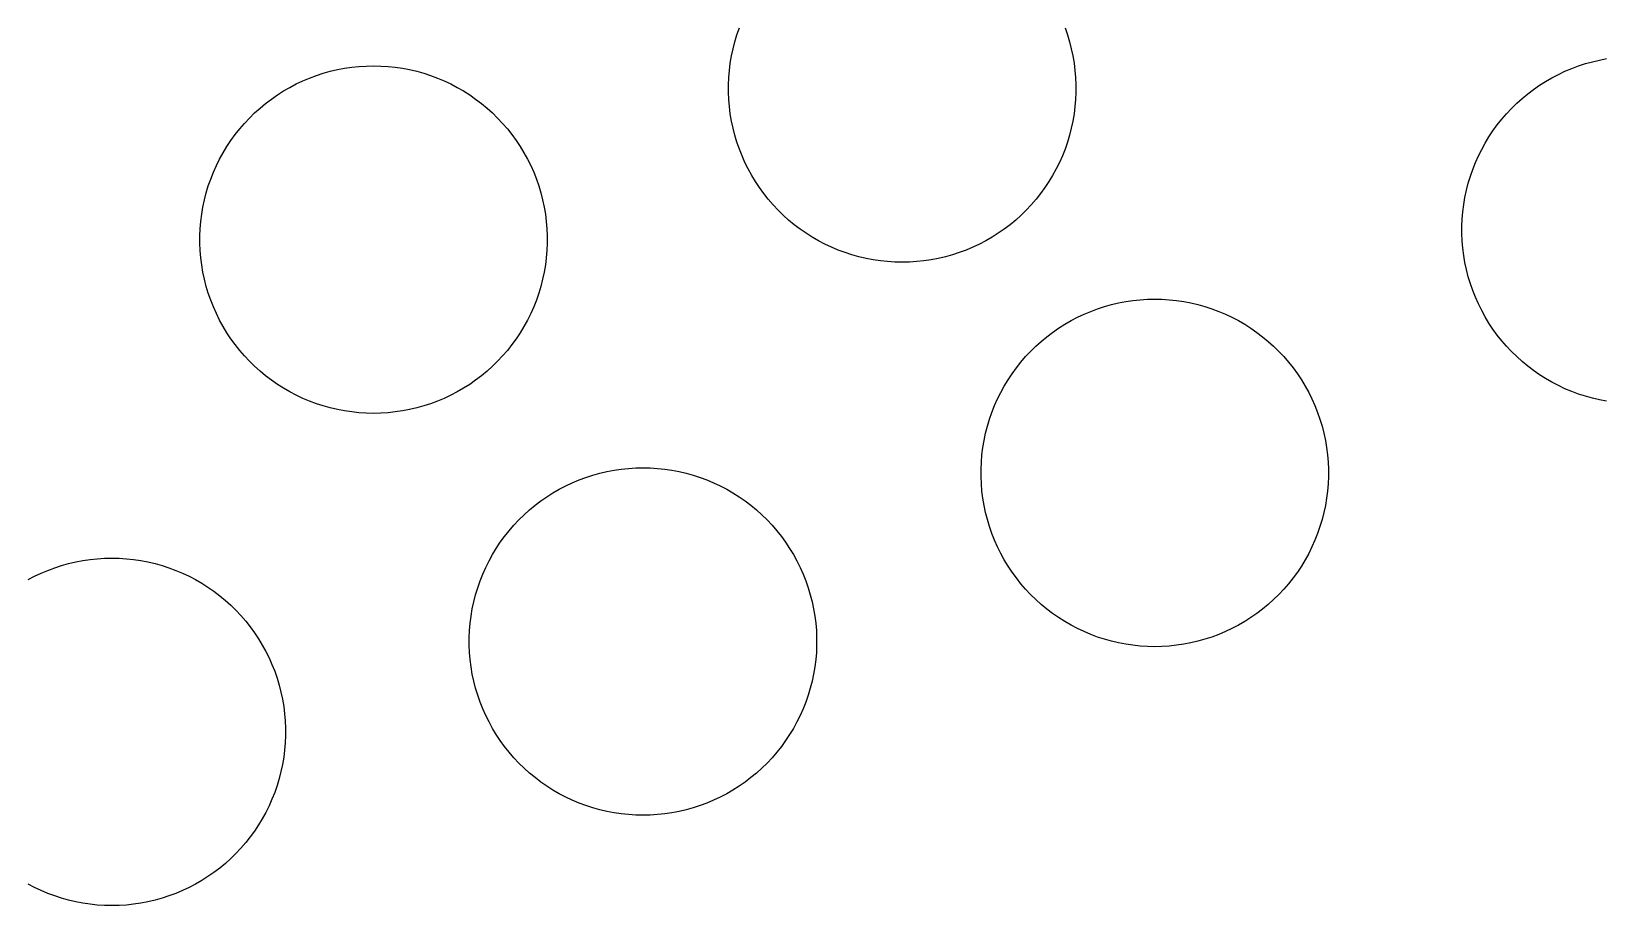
# Model space of a CAD drawing. Header units: metres. Extents: x -102 to 102, y -50 to 50.
# Drawn here: x 54.37 to 68.81, y -34.65 to -26.6 of the extents above; entities that cross this region are included whole.
import ezdxf

# ---------------------------------------------------------------- set-up
doc = ezdxf.new("R2010")
doc.units = ezdxf.units.M

msp = doc.modelspace()

# ---------------------------------------------------------------- linework, layer by layer
for p, q in [((60.8652, -26.6351), (60.8873, -26.5719)), ((63.8866, -26.5719), (63.9086, -26.6351)), ((60.8292, -26.7642), (60.8459, -26.6993)), ((60.8459, -26.6993), (60.8652, -26.6351)), ((63.9086, -26.6351), (63.928, -26.6993)), ((63.928, -26.6993), (63.9446, -26.7642)), ((60.8041, -26.8958), (60.8152, -26.8298)), ((60.8152, -26.8298), (60.8292, -26.7642)), ((63.9446, -26.7642), (63.9586, -26.8298)), ((63.9586, -26.8298), (63.9697, -26.8958)), ((68.8092, -26.8673), (68.875, -26.8547)), ((56.9919, -27.0101), (57.0556, -26.9894)), ((57.0556, -26.9894), (57.1202, -26.9714)), ((57.1202, -26.9714), (57.1855, -26.9561)), ((57.1855, -26.9561), (57.2513, -26.9435)), ((57.2513, -26.9435), (57.3176, -26.9337)), ((57.3176, -26.9337), (57.3842, -26.9267)), ((57.3842, -26.9267), (57.4511, -26.9225)), ((57.4511, -26.9225), (57.5181, -26.9211)), ((57.5181, -26.9211), (57.5851, -26.9225)), ((57.5851, -26.9225), (57.652, -26.9267)), ((57.652, -26.9267), (57.7186, -26.9337)), ((57.7186, -26.9337), (57.7849, -26.9435)), ((57.7849, -26.9435), (57.8508, -26.9561)), ((57.8508, -26.9561), (57.916, -26.9714)), ((57.916, -26.9714), (57.9806, -26.9894)), ((57.9806, -26.9894), (58.0443, -27.0101)), ((60.7901, -27.0291), (60.7957, -26.9623)), ((60.7957, -26.9623), (60.8041, -26.8958)), ((63.9697, -26.8958), (63.9781, -26.9623)), ((63.9781, -26.9623), (63.9837, -27.0291)), ((68.371, -27.0302), (68.4304, -26.9992)), ((68.4304, -26.9992), (68.491, -26.9707)), ((68.491, -26.9707), (68.5528, -26.9447)), ((68.5528, -26.9447), (68.6156, -26.9213)), ((68.6156, -26.9213), (68.6794, -26.9006)), ((68.6794, -26.9006), (68.7439, -26.8826)), ((68.7439, -26.8826), (68.8092, -26.8673)), ((56.6327, -27.1884), (56.6893, -27.1525)), ((56.6893, -27.1525), (56.7473, -27.119)), ((56.7473, -27.119), (56.8067, -27.088)), ((56.8067, -27.088), (56.8673, -27.0594)), ((56.8673, -27.0594), (56.9291, -27.0334)), ((56.9291, -27.0334), (56.9919, -27.0101)), ((58.0443, -27.0101), (58.1071, -27.0334)), ((58.1071, -27.0334), (58.1689, -27.0594)), ((58.1689, -27.0594), (58.2295, -27.088)), ((58.2295, -27.088), (58.2889, -27.119)), ((58.2889, -27.119), (58.347, -27.1525)), ((58.347, -27.1525), (58.4035, -27.1884)), ((60.7873, -27.0961), (60.7901, -27.0291)), ((60.7873, -27.1631), (60.7873, -27.0961)), ((63.9837, -27.0291), (63.9866, -27.0961)), ((63.9866, -27.0961), (63.9866, -27.1631)), ((68.148, -27.1784), (68.2014, -27.1379)), ((68.2014, -27.1379), (68.2564, -27.0997)), ((68.2564, -27.0997), (68.313, -27.0638)), ((68.313, -27.0638), (68.371, -27.0302)), ((56.4726, -27.3099), (56.5243, -27.2672)), ((56.5243, -27.2672), (56.5777, -27.2267)), ((56.5777, -27.2267), (56.6327, -27.1884)), ((58.4035, -27.1884), (58.4586, -27.2267)), ((58.4586, -27.2267), (58.5119, -27.2672)), ((58.5119, -27.2672), (58.5636, -27.3099)), ((60.7901, -27.23), (60.7873, -27.1631)), ((60.7957, -27.2968), (60.7901, -27.23)), ((60.8041, -27.3633), (60.7957, -27.2968)), ((63.9781, -27.2968), (63.9697, -27.3633)), ((63.9837, -27.23), (63.9781, -27.2968)), ((63.9866, -27.1631), (63.9837, -27.23)), ((67.9987, -27.3129), (68.0465, -27.266)), ((68.0465, -27.266), (68.0963, -27.2211)), ((68.0963, -27.2211), (68.148, -27.1784)), ((56.3291, -27.4505), (56.375, -27.4016)), ((56.375, -27.4016), (56.4228, -27.3547)), ((56.4228, -27.3547), (56.4726, -27.3099)), ((58.5636, -27.3099), (58.6134, -27.3547)), ((58.6134, -27.3547), (58.6613, -27.4016)), ((58.6613, -27.4016), (58.7071, -27.4505)), ((60.8152, -27.4294), (60.8041, -27.3633)), ((60.8292, -27.4949), (60.8152, -27.4294)), ((63.9586, -27.4294), (63.9446, -27.4949)), ((63.9697, -27.3633), (63.9586, -27.4294)), ((67.8674, -27.465), (67.909, -27.4125)), ((67.909, -27.4125), (67.9528, -27.3617)), ((67.9528, -27.3617), (67.9987, -27.3129)), ((56.2043, -27.6079), (56.2437, -27.5537)), ((56.2437, -27.5537), (56.2853, -27.5012)), ((56.2853, -27.5012), (56.3291, -27.4505)), ((58.7071, -27.4505), (58.7509, -27.5012)), ((58.7509, -27.5012), (58.7926, -27.5537)), ((58.7926, -27.5537), (58.8319, -27.6079)), ((60.8459, -27.5598), (60.8292, -27.4949)), ((60.8652, -27.624), (60.8459, -27.5598)), ((63.928, -27.5598), (63.9086, -27.624)), ((63.9446, -27.4949), (63.928, -27.5598)), ((67.7562, -27.6323), (67.7909, -27.575)), ((67.7909, -27.575), (67.828, -27.5192)), ((67.828, -27.5192), (67.8674, -27.465)), ((56.1002, -27.7798), (56.1325, -27.7211)), ((56.1325, -27.7211), (56.1672, -27.6638)), ((56.1672, -27.6638), (56.2043, -27.6079)), ((58.8319, -27.6079), (58.869, -27.6638)), ((58.869, -27.6638), (58.9037, -27.7211)), ((58.9037, -27.7211), (58.936, -27.7798)), ((60.8873, -27.6873), (60.8652, -27.624)), ((60.9119, -27.7496), (60.8873, -27.6873)), ((63.8866, -27.6873), (63.8619, -27.7496)), ((63.9086, -27.624), (63.8866, -27.6873)), ((67.6941, -27.7511), (67.7239, -27.6911)), ((67.7239, -27.6911), (67.7562, -27.6323)), ((56.0431, -27.9011), (56.0704, -27.8398)), ((56.0704, -27.8398), (56.1002, -27.7798)), ((58.936, -27.7798), (58.9658, -27.8398)), ((58.9658, -27.8398), (58.9931, -27.9011)), ((60.9392, -27.8108), (60.9119, -27.7496)), ((60.969, -27.8708), (60.9392, -27.8108)), ((61.0013, -27.9296), (60.969, -27.8708)), ((63.8048, -27.8708), (63.7726, -27.9296)), ((63.8346, -27.8108), (63.8048, -27.8708)), ((63.8619, -27.7496), (63.8346, -27.8108)), ((67.6201, -27.9379), (67.6422, -27.8746)), ((67.6422, -27.8746), (67.6668, -27.8123)), ((67.6668, -27.8123), (67.6941, -27.7511)), ((55.9964, -28.0267), (56.0184, -27.9634)), ((56.0184, -27.9634), (56.0431, -27.9011)), ((58.9931, -27.9011), (59.0178, -27.9634)), ((59.0178, -27.9634), (59.0398, -28.0267)), ((61.036, -27.9869), (61.0013, -27.9296)), ((61.0731, -28.0427), (61.036, -27.9869)), ((63.7378, -27.9869), (63.7007, -28.0427)), ((63.7726, -27.9296), (63.7378, -27.9869)), ((67.5841, -28.067), (67.6008, -28.0021)), ((67.6008, -28.0021), (67.6201, -27.9379)), ((55.9464, -28.2213), (55.9604, -28.1557)), ((55.9604, -28.1557), (55.9771, -28.0908)), ((55.9771, -28.0908), (55.9964, -28.0267)), ((59.0398, -28.0267), (59.0592, -28.0908)), ((59.0592, -28.0908), (59.0758, -28.1557)), ((59.0758, -28.1557), (59.0898, -28.2213)), ((61.1125, -28.0969), (61.0731, -28.0427)), ((61.1541, -28.1495), (61.1125, -28.0969)), ((61.1979, -28.2002), (61.1541, -28.1495)), ((63.6197, -28.1495), (63.5759, -28.2002)), ((63.6614, -28.0969), (63.6197, -28.1495)), ((63.7007, -28.0427), (63.6614, -28.0969)), ((67.559, -28.1986), (67.5701, -28.1325)), ((67.5701, -28.1325), (67.5841, -28.067)), ((55.9269, -28.3538), (55.9353, -28.2874)), ((55.9353, -28.2874), (55.9464, -28.2213)), ((59.0898, -28.2213), (59.1009, -28.2874)), ((59.1009, -28.2874), (59.1093, -28.3538)), ((61.2438, -28.249), (61.1979, -28.2002)), ((61.2916, -28.2959), (61.2438, -28.249)), ((61.3414, -28.3408), (61.2916, -28.2959)), ((63.4822, -28.2959), (63.4324, -28.3408)), ((63.5301, -28.249), (63.4822, -28.2959)), ((63.5759, -28.2002), (63.5301, -28.249)), ((67.545, -28.3319), (67.5506, -28.2651)), ((67.5506, -28.2651), (67.559, -28.1986)), ((55.9185, -28.4876), (55.9213, -28.4206)), ((55.9213, -28.4206), (55.9269, -28.3538)), ((59.1093, -28.3538), (59.1149, -28.4206)), ((59.1149, -28.4206), (59.1178, -28.4876)), ((61.3931, -28.3835), (61.3414, -28.3408)), ((61.4465, -28.424), (61.3931, -28.3835)), ((61.5015, -28.4622), (61.4465, -28.424)), ((63.3274, -28.424), (63.2723, -28.4622)), ((63.3808, -28.3835), (63.3274, -28.424)), ((63.4324, -28.3408), (63.3808, -28.3835)), ((67.5422, -28.3988), (67.545, -28.3319)), ((67.5422, -28.4658), (67.5422, -28.3988)), ((55.9185, -28.5546), (55.9185, -28.4876)), ((55.9213, -28.6216), (55.9185, -28.5546)), ((59.1178, -28.5546), (59.1149, -28.6216)), ((59.1178, -28.4876), (59.1178, -28.5546)), ((61.5581, -28.4982), (61.5015, -28.4622)), ((61.6161, -28.5317), (61.5581, -28.4982)), ((61.6755, -28.5627), (61.6161, -28.5317)), ((61.7361, -28.5912), (61.6755, -28.5627)), ((61.7979, -28.6172), (61.7361, -28.5912)), ((63.0377, -28.5912), (62.9759, -28.6172)), ((63.0983, -28.5627), (63.0377, -28.5912)), ((63.1577, -28.5317), (63.0983, -28.5627)), ((63.2158, -28.4982), (63.1577, -28.5317)), ((63.2723, -28.4622), (63.2158, -28.4982)), ((67.545, -28.5328), (67.5422, -28.4658)), ((67.5506, -28.5996), (67.545, -28.5328)), ((55.9269, -28.6883), (55.9213, -28.6216)), ((55.9353, -28.7548), (55.9269, -28.6883)), ((59.1093, -28.6883), (59.1009, -28.7548)), ((59.1149, -28.6216), (59.1093, -28.6883)), ((61.8607, -28.6406), (61.7979, -28.6172)), ((61.9245, -28.6613), (61.8607, -28.6406)), ((61.989, -28.6793), (61.9245, -28.6613)), ((62.0542, -28.6946), (61.989, -28.6793)), ((62.1201, -28.7072), (62.0542, -28.6946)), ((62.1864, -28.717), (62.1201, -28.7072)), ((62.253, -28.724), (62.1864, -28.717)), ((62.3199, -28.7282), (62.253, -28.724)), ((62.3869, -28.7296), (62.3199, -28.7282)), ((62.4539, -28.7282), (62.3869, -28.7296)), ((62.5208, -28.724), (62.4539, -28.7282)), ((62.5874, -28.717), (62.5208, -28.724)), ((62.6537, -28.7072), (62.5874, -28.717)), ((62.7196, -28.6946), (62.6537, -28.7072)), ((62.7848, -28.6793), (62.7196, -28.6946)), ((62.8494, -28.6613), (62.7848, -28.6793)), ((62.9131, -28.6406), (62.8494, -28.6613)), ((62.9759, -28.6172), (62.9131, -28.6406)), ((67.559, -28.6661), (67.5506, -28.5996)), ((67.5701, -28.7321), (67.559, -28.6661)), ((67.5841, -28.7977), (67.5701, -28.7321)), ((55.9464, -28.8209), (55.9353, -28.7548)), ((55.9604, -28.8864), (55.9464, -28.8209)), ((55.9771, -28.9514), (55.9604, -28.8864)), ((59.0758, -28.8864), (59.0592, -28.9514)), ((59.0898, -28.8209), (59.0758, -28.8864)), ((59.1009, -28.7548), (59.0898, -28.8209)), ((67.6008, -28.8626), (67.5841, -28.7977)), ((67.6201, -28.9268), (67.6008, -28.8626)), ((55.9964, -29.0155), (55.9771, -28.9514)), ((56.0184, -29.0788), (55.9964, -29.0155)), ((59.0398, -29.0155), (59.0178, -29.0788)), ((59.0592, -28.9514), (59.0398, -29.0155)), ((67.6422, -28.9901), (67.6201, -28.9268)), ((67.6668, -29.0524), (67.6422, -28.9901)), ((56.0431, -29.1411), (56.0184, -29.0788)), ((56.0704, -29.2023), (56.0431, -29.1411)), ((58.9931, -29.1411), (58.9658, -29.2023)), ((59.0178, -29.0788), (58.9931, -29.1411)), ((64.1237, -29.182), (64.1865, -29.1586)), ((64.1865, -29.1586), (64.2503, -29.1379)), ((64.2503, -29.1379), (64.3148, -29.1199)), ((64.3148, -29.1199), (64.3801, -29.1046)), ((64.3801, -29.1046), (64.4459, -29.092)), ((64.4459, -29.092), (64.5122, -29.0822)), ((64.5122, -29.0822), (64.5788, -29.0752)), ((64.5788, -29.0752), (64.6457, -29.071)), ((64.6457, -29.071), (64.7127, -29.0696)), ((64.7127, -29.0696), (64.7797, -29.071)), ((64.7797, -29.071), (64.8466, -29.0752)), ((64.8466, -29.0752), (64.9133, -29.0822)), ((64.9133, -29.0822), (64.9796, -29.092)), ((64.9796, -29.092), (65.0454, -29.1046)), ((65.0454, -29.1046), (65.1106, -29.1199)), ((65.1106, -29.1199), (65.1752, -29.1379)), ((65.1752, -29.1379), (65.2389, -29.1586)), ((65.2389, -29.1586), (65.3017, -29.182)), ((67.6941, -29.1136), (67.6668, -29.0524)), ((67.7239, -29.1736), (67.6941, -29.1136)), ((67.7562, -29.2323), (67.7239, -29.1736)), ((56.1002, -29.2624), (56.0704, -29.2023)), ((56.1325, -29.3211), (56.1002, -29.2624)), ((58.936, -29.2624), (58.9037, -29.3211)), ((58.9658, -29.2023), (58.936, -29.2624)), ((63.8273, -29.3369), (63.8839, -29.301)), ((63.8839, -29.301), (63.9419, -29.2675)), ((63.9419, -29.2675), (64.0013, -29.2365)), ((64.0013, -29.2365), (64.062, -29.2079)), ((64.062, -29.2079), (64.1237, -29.182)), ((65.3017, -29.182), (65.3635, -29.2079)), ((65.3635, -29.2079), (65.4241, -29.2365)), ((65.4241, -29.2365), (65.4835, -29.2675)), ((65.4835, -29.2675), (65.5416, -29.301)), ((65.5416, -29.301), (65.5982, -29.3369)), ((67.7909, -29.2897), (67.7562, -29.2323)), ((67.828, -29.3455), (67.7909, -29.2897)), ((56.1672, -29.3784), (56.1325, -29.3211)), ((56.2043, -29.4342), (56.1672, -29.3784)), ((56.2437, -29.4884), (56.2043, -29.4342)), ((58.8319, -29.4342), (58.7926, -29.4884)), ((58.869, -29.3784), (58.8319, -29.4342)), ((58.9037, -29.3211), (58.869, -29.3784)), ((63.6174, -29.5033), (63.6673, -29.4584)), ((63.6673, -29.4584), (63.7189, -29.4157)), ((63.7189, -29.4157), (63.7723, -29.3752)), ((63.7723, -29.3752), (63.8273, -29.3369)), ((65.5982, -29.3369), (65.6532, -29.3752)), ((65.6532, -29.3752), (65.7066, -29.4157)), ((65.7066, -29.4157), (65.7582, -29.4584)), ((65.7582, -29.4584), (65.808, -29.5033)), ((67.8674, -29.3997), (67.828, -29.3455)), ((67.909, -29.4522), (67.8674, -29.3997)), ((67.9528, -29.5029), (67.909, -29.4522)), ((56.2853, -29.541), (56.2437, -29.4884)), ((56.3291, -29.5917), (56.2853, -29.541)), ((56.375, -29.6405), (56.3291, -29.5917)), ((58.7071, -29.5917), (58.6613, -29.6405)), ((58.7509, -29.541), (58.7071, -29.5917)), ((58.7926, -29.4884), (58.7509, -29.541)), ((63.4799, -29.6497), (63.5237, -29.599)), ((63.5237, -29.599), (63.5696, -29.5502)), ((63.5696, -29.5502), (63.6174, -29.5033)), ((65.808, -29.5033), (65.8559, -29.5502)), ((65.8559, -29.5502), (65.9018, -29.599)), ((65.9018, -29.599), (65.9456, -29.6497)), ((67.9987, -29.5518), (67.9528, -29.5029)), ((68.0465, -29.5987), (67.9987, -29.5518)), ((68.0963, -29.6435), (68.0465, -29.5987)), ((56.4228, -29.6874), (56.375, -29.6405)), ((56.4726, -29.7323), (56.4228, -29.6874)), ((56.5243, -29.775), (56.4726, -29.7323)), ((58.5636, -29.7323), (58.5119, -29.775)), ((58.6134, -29.6874), (58.5636, -29.7323)), ((58.6613, -29.6405), (58.6134, -29.6874)), ((63.3989, -29.7565), (63.4383, -29.7023)), ((63.4383, -29.7023), (63.4799, -29.6497)), ((65.9456, -29.6497), (65.9872, -29.7023)), ((65.9872, -29.7023), (66.0266, -29.7565)), ((68.148, -29.6862), (68.0963, -29.6435)), ((68.2014, -29.7268), (68.148, -29.6862)), ((68.2564, -29.765), (68.2014, -29.7268)), ((56.5777, -29.8155), (56.5243, -29.775)), ((56.6327, -29.8538), (56.5777, -29.8155)), ((56.6893, -29.8897), (56.6327, -29.8538)), ((56.7473, -29.9232), (56.6893, -29.8897)), ((58.347, -29.8897), (58.2889, -29.9232)), ((58.4035, -29.8538), (58.347, -29.8897)), ((58.4586, -29.8155), (58.4035, -29.8538)), ((58.5119, -29.775), (58.4586, -29.8155)), ((63.2948, -29.9283), (63.3271, -29.8696)), ((63.3271, -29.8696), (63.3618, -29.8123)), ((63.3618, -29.8123), (63.3989, -29.7565)), ((66.0266, -29.7565), (66.0637, -29.8123)), ((66.0637, -29.8123), (66.0984, -29.8696)), ((66.0984, -29.8696), (66.1307, -29.9283)), ((68.313, -29.8009), (68.2564, -29.765)), ((68.371, -29.8344), (68.313, -29.8009)), ((68.4304, -29.8655), (68.371, -29.8344)), ((68.491, -29.894), (68.4304, -29.8655)), ((68.5528, -29.92), (68.491, -29.894)), ((56.8067, -29.9542), (56.7473, -29.9232)), ((56.8673, -29.9828), (56.8067, -29.9542)), ((56.9291, -30.0087), (56.8673, -29.9828)), ((56.9919, -30.0321), (56.9291, -30.0087)), ((57.0556, -30.0528), (56.9919, -30.0321)), ((58.0443, -30.0321), (57.9806, -30.0528)), ((58.1071, -30.0087), (58.0443, -30.0321)), ((58.1689, -29.9828), (58.1071, -30.0087)), ((58.2295, -29.9542), (58.1689, -29.9828)), ((58.2889, -29.9232), (58.2295, -29.9542)), ((63.2377, -30.0496), (63.265, -29.9884)), ((63.265, -29.9884), (63.2948, -29.9283)), ((66.1307, -29.9283), (66.1604, -29.9884)), ((66.1604, -29.9884), (66.1877, -30.0496)), ((68.6156, -29.9433), (68.5528, -29.92)), ((68.6794, -29.9641), (68.6156, -29.9433)), ((68.7439, -29.9821), (68.6794, -29.9641)), ((68.8092, -29.9974), (68.7439, -29.9821)), ((68.875, -30.0099), (68.8092, -29.9974)), ((57.1202, -30.0708), (57.0556, -30.0528)), ((57.1855, -30.0861), (57.1202, -30.0708)), ((57.2513, -30.0987), (57.1855, -30.0861)), ((57.3176, -30.1085), (57.2513, -30.0987)), ((57.3842, -30.1155), (57.3176, -30.1085)), ((57.4511, -30.1197), (57.3842, -30.1155)), ((57.5181, -30.1211), (57.4511, -30.1197)), ((57.5851, -30.1197), (57.5181, -30.1211)), ((57.652, -30.1155), (57.5851, -30.1197)), ((57.7186, -30.1085), (57.652, -30.1155)), ((57.7849, -30.0987), (57.7186, -30.1085)), ((57.8508, -30.0861), (57.7849, -30.0987)), ((57.916, -30.0708), (57.8508, -30.0861)), ((57.9806, -30.0528), (57.916, -30.0708)), ((63.1717, -30.2393), (63.191, -30.1752)), ((63.191, -30.1752), (63.2131, -30.1119)), ((63.2131, -30.1119), (63.2377, -30.0496)), ((66.1877, -30.0496), (66.2124, -30.1119)), ((66.2124, -30.1119), (66.2344, -30.1752)), ((66.2344, -30.1752), (66.2538, -30.2393)), ((63.1411, -30.3698), (63.155, -30.3043)), ((63.155, -30.3043), (63.1717, -30.2393)), ((66.2538, -30.2393), (66.2705, -30.3043)), ((66.2705, -30.3043), (66.2844, -30.3698)), ((63.1215, -30.5024), (63.1299, -30.4359)), ((63.1299, -30.4359), (63.1411, -30.3698)), ((66.2844, -30.3698), (66.2956, -30.4359)), ((66.2956, -30.4359), (66.304, -30.5024)), ((63.1131, -30.6361), (63.1159, -30.5692)), ((63.1159, -30.5692), (63.1215, -30.5024)), ((66.304, -30.5024), (66.3096, -30.5692)), ((66.3096, -30.5692), (66.3124, -30.6361)), ((59.2883, -30.7887), (59.3489, -30.7601)), ((59.3489, -30.7601), (59.4107, -30.7342)), ((59.4107, -30.7342), (59.4735, -30.7108)), ((59.4735, -30.7108), (59.5372, -30.6901)), ((59.5372, -30.6901), (59.6018, -30.6721)), ((59.6018, -30.6721), (59.667, -30.6568)), ((59.667, -30.6568), (59.7328, -30.6442)), ((59.7328, -30.6442), (59.7991, -30.6344)), ((59.7991, -30.6344), (59.8658, -30.6274)), ((59.8658, -30.6274), (59.9327, -30.6232)), ((59.9327, -30.6232), (59.9997, -30.6218)), ((59.9997, -30.6218), (60.0667, -30.6232)), ((60.0667, -30.6232), (60.1335, -30.6274)), ((60.1335, -30.6274), (60.2002, -30.6344)), ((60.2002, -30.6344), (60.2665, -30.6442)), ((60.2665, -30.6442), (60.3323, -30.6568)), ((60.3323, -30.6568), (60.3976, -30.6721)), ((60.3976, -30.6721), (60.4621, -30.6901)), ((60.4621, -30.6901), (60.5258, -30.7108)), ((60.5258, -30.7108), (60.5887, -30.7342)), ((60.5887, -30.7342), (60.6505, -30.7601)), ((60.6505, -30.7601), (60.7111, -30.7887)), ((63.1131, -30.7031), (63.1131, -30.6361)), ((63.1159, -30.7701), (63.1131, -30.7031)), ((66.3124, -30.7031), (66.3096, -30.7701)), ((66.3124, -30.6361), (66.3124, -30.7031)), ((59.0592, -30.9274), (59.1142, -30.8891)), ((59.1142, -30.8891), (59.1708, -30.8532)), ((59.1708, -30.8532), (59.2289, -30.8197)), ((59.2289, -30.8197), (59.2883, -30.7887)), ((60.7111, -30.7887), (60.7705, -30.8197)), ((60.7705, -30.8197), (60.8285, -30.8532)), ((60.8285, -30.8532), (60.8851, -30.8891)), ((60.8851, -30.8891), (60.9401, -30.9274)), ((63.1215, -30.8369), (63.1159, -30.7701)), ((63.1299, -30.9034), (63.1215, -30.8369)), ((63.1411, -30.9694), (63.1299, -30.9034)), ((66.2956, -30.9034), (66.2844, -30.9694)), ((66.304, -30.8369), (66.2956, -30.9034)), ((66.3096, -30.7701), (66.304, -30.8369)), ((58.9044, -31.0555), (58.9542, -31.0106)), ((58.9542, -31.0106), (59.0058, -30.9679)), ((59.0058, -30.9679), (59.0592, -30.9274)), ((60.9401, -30.9274), (60.9935, -30.9679)), ((60.9935, -30.9679), (61.0451, -31.0106)), ((61.0451, -31.0106), (61.0949, -31.0555)), ((63.155, -31.035), (63.1411, -30.9694)), ((63.1717, -31.0999), (63.155, -31.035)), ((66.2705, -31.035), (66.2538, -31.0999)), ((66.2844, -30.9694), (66.2705, -31.035)), ((58.7668, -31.2019), (58.8106, -31.1512)), ((58.8106, -31.1512), (58.8565, -31.1023)), ((58.8565, -31.1023), (58.9044, -31.0555)), ((61.0949, -31.0555), (61.1428, -31.1023)), ((61.1428, -31.1023), (61.1887, -31.1512)), ((61.1887, -31.1512), (61.2325, -31.2019)), ((63.191, -31.164), (63.1717, -31.0999)), ((63.2131, -31.2273), (63.191, -31.164)), ((66.2344, -31.164), (66.2124, -31.2273)), ((66.2538, -31.0999), (66.2344, -31.164)), ((58.6487, -31.3645), (58.6858, -31.3087)), ((58.6858, -31.3087), (58.7252, -31.2544)), ((58.7252, -31.2544), (58.7668, -31.2019)), ((61.2325, -31.2019), (61.2741, -31.2544)), ((61.2741, -31.2544), (61.3135, -31.3087)), ((61.3135, -31.3087), (61.3506, -31.3645)), ((63.2377, -31.2896), (63.2131, -31.2273)), ((63.265, -31.3509), (63.2377, -31.2896)), ((66.1877, -31.2896), (66.1604, -31.3509)), ((66.2124, -31.2273), (66.1877, -31.2896)), ((54.7753, -31.4892), (54.8411, -31.4766)), ((54.8411, -31.4766), (54.9074, -31.4668)), ((54.9074, -31.4668), (54.974, -31.4598)), ((54.974, -31.4598), (55.0409, -31.4556)), ((55.0409, -31.4556), (55.1079, -31.4542)), ((55.1079, -31.4542), (55.1749, -31.4556)), ((55.1749, -31.4556), (55.2418, -31.4598)), ((55.2418, -31.4598), (55.3084, -31.4668)), ((55.3084, -31.4668), (55.3747, -31.4766)), ((55.3747, -31.4766), (55.4406, -31.4892)), ((58.5519, -31.5406), (58.5817, -31.4805)), ((58.5817, -31.4805), (58.614, -31.4218)), ((58.614, -31.4218), (58.6487, -31.3645)), ((61.3506, -31.3645), (61.3853, -31.4218)), ((61.3853, -31.4218), (61.4176, -31.4805)), ((61.4176, -31.4805), (61.4474, -31.5406)), ((63.2948, -31.4109), (63.265, -31.3509)), ((63.3271, -31.4696), (63.2948, -31.4109)), ((63.3618, -31.5269), (63.3271, -31.4696)), ((66.0984, -31.4696), (66.0637, -31.5269)), ((66.1307, -31.4109), (66.0984, -31.4696)), ((66.1604, -31.3509), (66.1307, -31.4109)), ((54.3371, -31.6521), (54.3965, -31.6211)), ((54.3965, -31.6211), (54.4571, -31.5925)), ((54.4571, -31.5925), (54.5189, -31.5666)), ((54.5189, -31.5666), (54.5817, -31.5432)), ((54.5817, -31.5432), (54.6455, -31.5225)), ((54.6455, -31.5225), (54.71, -31.5045)), ((54.71, -31.5045), (54.7753, -31.4892)), ((55.4406, -31.4892), (55.5058, -31.5045)), ((55.5058, -31.5045), (55.5704, -31.5225)), ((55.5704, -31.5225), (55.6341, -31.5432)), ((55.6341, -31.5432), (55.6969, -31.5666)), ((55.6969, -31.5666), (55.7587, -31.5925)), ((55.7587, -31.5925), (55.8193, -31.6211)), ((55.8193, -31.6211), (55.8787, -31.6521)), ((58.5, -31.6641), (58.5247, -31.6018)), ((58.5247, -31.6018), (58.5519, -31.5406)), ((61.4474, -31.5406), (61.4747, -31.6018)), ((61.4747, -31.6018), (61.4993, -31.6641)), ((63.3989, -31.5828), (63.3618, -31.5269)), ((63.4383, -31.637), (63.3989, -31.5828)), ((66.0266, -31.5828), (65.9872, -31.637)), ((66.0637, -31.5269), (66.0266, -31.5828)), ((55.8787, -31.6521), (55.9368, -31.6856)), ((55.9368, -31.6856), (55.9933, -31.7215)), ((55.9933, -31.7215), (56.0484, -31.7598)), ((56.0484, -31.7598), (56.1017, -31.8003)), ((58.4586, -31.7915), (58.478, -31.7274)), ((58.478, -31.7274), (58.5, -31.6641)), ((61.4993, -31.6641), (61.5214, -31.7274)), ((61.5214, -31.7274), (61.5407, -31.7915)), ((63.4799, -31.6895), (63.4383, -31.637)), ((63.5237, -31.7402), (63.4799, -31.6895)), ((63.5696, -31.7891), (63.5237, -31.7402)), ((65.9018, -31.7402), (65.8559, -31.7891)), ((65.9456, -31.6895), (65.9018, -31.7402)), ((65.9872, -31.637), (65.9456, -31.6895)), ((56.1017, -31.8003), (56.1534, -31.843)), ((56.1534, -31.843), (56.2032, -31.8878)), ((56.2032, -31.8878), (56.2511, -31.9347)), ((58.428, -31.922), (58.4419, -31.8564)), ((58.4419, -31.8564), (58.4586, -31.7915)), ((61.5407, -31.7915), (61.5574, -31.8564)), ((61.5574, -31.8564), (61.5713, -31.922)), ((63.6174, -31.836), (63.5696, -31.7891)), ((63.6673, -31.8808), (63.6174, -31.836)), ((63.7189, -31.9235), (63.6673, -31.8808)), ((65.7582, -31.8808), (65.7066, -31.9235)), ((65.808, -31.836), (65.7582, -31.8808)), ((65.8559, -31.7891), (65.808, -31.836)), ((56.2511, -31.9347), (56.2969, -31.9836)), ((56.2969, -31.9836), (56.3407, -32.0343)), ((56.3407, -32.0343), (56.3824, -32.0868)), ((58.4028, -32.1213), (58.4084, -32.0546)), ((58.4084, -32.0546), (58.4168, -31.9881)), ((58.4168, -31.9881), (58.428, -31.922)), ((61.5713, -31.922), (61.5825, -31.9881)), ((61.5825, -31.9881), (61.5909, -32.0546)), ((61.5909, -32.0546), (61.5965, -32.1213)), ((63.7723, -31.9641), (63.7189, -31.9235)), ((63.8273, -32.0023), (63.7723, -31.9641)), ((63.8839, -32.0382), (63.8273, -32.0023)), ((63.9419, -32.0717), (63.8839, -32.0382)), ((65.5416, -32.0382), (65.4835, -32.0717)), ((65.5982, -32.0023), (65.5416, -32.0382)), ((65.6532, -31.9641), (65.5982, -32.0023)), ((65.7066, -31.9235), (65.6532, -31.9641)), ((56.3824, -32.0868), (56.4217, -32.1411)), ((56.4217, -32.1411), (56.4588, -32.1969)), ((56.4588, -32.1969), (56.4935, -32.2542)), ((58.4, -32.1883), (58.4028, -32.1213)), ((58.4, -32.2553), (58.4, -32.1883)), ((61.5965, -32.1213), (61.5993, -32.1883)), ((61.5993, -32.1883), (61.5993, -32.2553)), ((64.0013, -32.1028), (63.9419, -32.0717)), ((64.062, -32.1313), (64.0013, -32.1028)), ((64.1237, -32.1573), (64.062, -32.1313)), ((64.1865, -32.1806), (64.1237, -32.1573)), ((64.2503, -32.2013), (64.1865, -32.1806)), ((64.3148, -32.2194), (64.2503, -32.2013)), ((65.1752, -32.2013), (65.1106, -32.2194)), ((65.2389, -32.1806), (65.1752, -32.2013)), ((65.3017, -32.1573), (65.2389, -32.1806)), ((65.3635, -32.1313), (65.3017, -32.1573)), ((65.4241, -32.1028), (65.3635, -32.1313)), ((65.4835, -32.0717), (65.4241, -32.1028)), ((56.4935, -32.2542), (56.5258, -32.3129)), ((56.5258, -32.3129), (56.5556, -32.373)), ((58.4028, -32.3223), (58.4, -32.2553)), ((58.4084, -32.3891), (58.4028, -32.3223)), ((61.5965, -32.3223), (61.5909, -32.3891)), ((61.5993, -32.2553), (61.5965, -32.3223)), ((64.3801, -32.2347), (64.3148, -32.2194)), ((64.4459, -32.2472), (64.3801, -32.2347)), ((64.5122, -32.257), (64.4459, -32.2472)), ((64.5788, -32.264), (64.5122, -32.257)), ((64.6457, -32.2682), (64.5788, -32.264)), ((64.7127, -32.2696), (64.6457, -32.2682)), ((64.7797, -32.2682), (64.7127, -32.2696)), ((64.8466, -32.264), (64.7797, -32.2682)), ((64.9133, -32.257), (64.8466, -32.264)), ((64.9796, -32.2472), (64.9133, -32.257)), ((65.0454, -32.2347), (64.9796, -32.2472)), ((65.1106, -32.2194), (65.0454, -32.2347)), ((56.5556, -32.373), (56.5829, -32.4342)), ((56.5829, -32.4342), (56.6076, -32.4965)), ((56.6076, -32.4965), (56.6296, -32.5598)), ((58.4168, -32.4555), (58.4084, -32.3891)), ((58.428, -32.5216), (58.4168, -32.4555)), ((61.5825, -32.4555), (61.5713, -32.5216)), ((61.5909, -32.3891), (61.5825, -32.4555)), ((56.6296, -32.5598), (56.649, -32.6239)), ((56.649, -32.6239), (56.6656, -32.6888)), ((58.4419, -32.5872), (58.428, -32.5216)), ((58.4586, -32.6521), (58.4419, -32.5872)), ((61.5574, -32.5872), (61.5407, -32.6521)), ((61.5713, -32.5216), (61.5574, -32.5872)), ((56.6656, -32.6888), (56.6796, -32.7544)), ((56.6796, -32.7544), (56.6907, -32.8205)), ((58.478, -32.7162), (58.4586, -32.6521)), ((58.5, -32.7795), (58.478, -32.7162)), ((58.5247, -32.8418), (58.5, -32.7795)), ((61.4993, -32.7795), (61.4747, -32.8418)), ((61.5214, -32.7162), (61.4993, -32.7795)), ((61.5407, -32.6521), (61.5214, -32.7162)), ((56.6907, -32.8205), (56.6991, -32.887)), ((56.6991, -32.887), (56.7047, -32.9537)), ((58.5519, -32.903), (58.5247, -32.8418)), ((58.5817, -32.9631), (58.5519, -32.903)), ((61.4474, -32.903), (61.4176, -32.9631)), ((61.4747, -32.8418), (61.4474, -32.903)), ((56.7047, -32.9537), (56.7076, -33.0207)), ((56.7076, -33.0207), (56.7076, -33.0877)), ((58.614, -33.0218), (58.5817, -32.9631)), ((58.6487, -33.0791), (58.614, -33.0218)), ((61.3853, -33.0218), (61.3506, -33.0791)), ((61.4176, -32.9631), (61.3853, -33.0218)), ((56.7047, -33.1547), (56.6991, -33.2215)), ((56.7076, -33.0877), (56.7047, -33.1547)), ((58.6858, -33.1349), (58.6487, -33.0791)), ((58.7252, -33.1892), (58.6858, -33.1349)), ((58.7668, -33.2417), (58.7252, -33.1892)), ((61.2741, -33.1892), (61.2325, -33.2417)), ((61.3135, -33.1349), (61.2741, -33.1892)), ((61.3506, -33.0791), (61.3135, -33.1349)), ((56.6796, -33.354), (56.6656, -33.4196)), ((56.6907, -33.2879), (56.6796, -33.354)), ((56.6991, -33.2215), (56.6907, -33.2879)), ((58.8106, -33.2924), (58.7668, -33.2417)), ((58.8565, -33.3413), (58.8106, -33.2924)), ((58.9044, -33.3882), (58.8565, -33.3413)), ((61.1428, -33.3413), (61.0949, -33.3882)), ((61.1887, -33.2924), (61.1428, -33.3413)), ((61.2325, -33.2417), (61.1887, -33.2924)), ((56.649, -33.4845), (56.6296, -33.5486)), ((56.6656, -33.4196), (56.649, -33.4845)), ((58.9542, -33.433), (58.9044, -33.3882)), ((59.0058, -33.4757), (58.9542, -33.433)), ((59.0592, -33.5162), (59.0058, -33.4757)), ((60.9935, -33.4757), (60.9401, -33.5162)), ((61.0451, -33.433), (60.9935, -33.4757)), ((61.0949, -33.3882), (61.0451, -33.433)), ((56.6076, -33.6119), (56.5829, -33.6742)), ((56.6296, -33.5486), (56.6076, -33.6119)), ((59.1142, -33.5545), (59.0592, -33.5162)), ((59.1708, -33.5904), (59.1142, -33.5545)), ((59.2289, -33.6239), (59.1708, -33.5904)), ((59.2883, -33.6549), (59.2289, -33.6239)), ((60.7705, -33.6239), (60.7111, -33.6549)), ((60.8285, -33.5904), (60.7705, -33.6239)), ((60.8851, -33.5545), (60.8285, -33.5904)), ((60.9401, -33.5162), (60.8851, -33.5545)), ((56.5258, -33.7955), (56.4935, -33.8542)), ((56.5556, -33.7354), (56.5258, -33.7955)), ((56.5829, -33.6742), (56.5556, -33.7354)), ((59.3489, -33.6835), (59.2883, -33.6549)), ((59.4107, -33.7094), (59.3489, -33.6835)), ((59.4735, -33.7328), (59.4107, -33.7094)), ((59.5372, -33.7535), (59.4735, -33.7328)), ((59.6018, -33.7715), (59.5372, -33.7535)), ((59.667, -33.7868), (59.6018, -33.7715)), ((59.7328, -33.7994), (59.667, -33.7868)), ((60.3323, -33.7868), (60.2665, -33.7994)), ((60.3976, -33.7715), (60.3323, -33.7868)), ((60.4621, -33.7535), (60.3976, -33.7715)), ((60.5258, -33.7328), (60.4621, -33.7535)), ((60.5887, -33.7094), (60.5258, -33.7328)), ((60.6505, -33.6835), (60.5887, -33.7094)), ((60.7111, -33.6549), (60.6505, -33.6835)), ((56.4588, -33.9115), (56.4217, -33.9673)), ((56.4935, -33.8542), (56.4588, -33.9115)), ((59.7991, -33.8092), (59.7328, -33.7994)), ((59.8658, -33.8162), (59.7991, -33.8092)), ((59.9327, -33.8204), (59.8658, -33.8162)), ((59.9997, -33.8218), (59.9327, -33.8204)), ((60.0667, -33.8204), (59.9997, -33.8218)), ((60.1335, -33.8162), (60.0667, -33.8204)), ((60.2002, -33.8092), (60.1335, -33.8162)), ((60.2665, -33.7994), (60.2002, -33.8092)), ((56.3407, -34.0741), (56.2969, -34.1248)), ((56.3824, -34.0216), (56.3407, -34.0741)), ((56.4217, -33.9673), (56.3824, -34.0216)), ((56.2032, -34.2206), (56.1534, -34.2654)), ((56.2511, -34.1737), (56.2032, -34.2206)), ((56.2969, -34.1248), (56.2511, -34.1737)), ((56.0484, -34.3486), (55.9933, -34.3869)), ((56.1017, -34.3081), (56.0484, -34.3486)), ((56.1534, -34.2654), (56.1017, -34.3081)), ((54.3965, -34.4873), (54.3371, -34.4563)), ((54.4571, -34.5159), (54.3965, -34.4873)), ((54.5189, -34.5418), (54.4571, -34.5159)), ((55.7587, -34.5159), (55.6969, -34.5418)), ((55.8193, -34.4873), (55.7587, -34.5159)), ((55.8787, -34.4563), (55.8193, -34.4873)), ((55.9368, -34.4228), (55.8787, -34.4563)), ((55.9933, -34.3869), (55.9368, -34.4228)), ((54.5817, -34.5652), (54.5189, -34.5418)), ((54.6455, -34.5859), (54.5817, -34.5652)), ((54.71, -34.6039), (54.6455, -34.5859)), ((54.7753, -34.6192), (54.71, -34.6039)), ((54.8411, -34.6318), (54.7753, -34.6192)), ((54.9074, -34.6416), (54.8411, -34.6318)), ((54.974, -34.6486), (54.9074, -34.6416)), ((55.0409, -34.6528), (54.974, -34.6486)), ((55.1079, -34.6542), (55.0409, -34.6528)), ((55.1749, -34.6528), (55.1079, -34.6542)), ((55.2418, -34.6486), (55.1749, -34.6528)), ((55.3084, -34.6416), (55.2418, -34.6486)), ((55.3747, -34.6318), (55.3084, -34.6416)), ((55.4406, -34.6192), (55.3747, -34.6318)), ((55.5058, -34.6039), (55.4406, -34.6192)), ((55.5704, -34.5859), (55.5058, -34.6039)), ((55.6341, -34.5652), (55.5704, -34.5859)), ((55.6969, -34.5418), (55.6341, -34.5652))]:
    msp.add_line(p, q)

doc.saveas('drawing.dxf')
